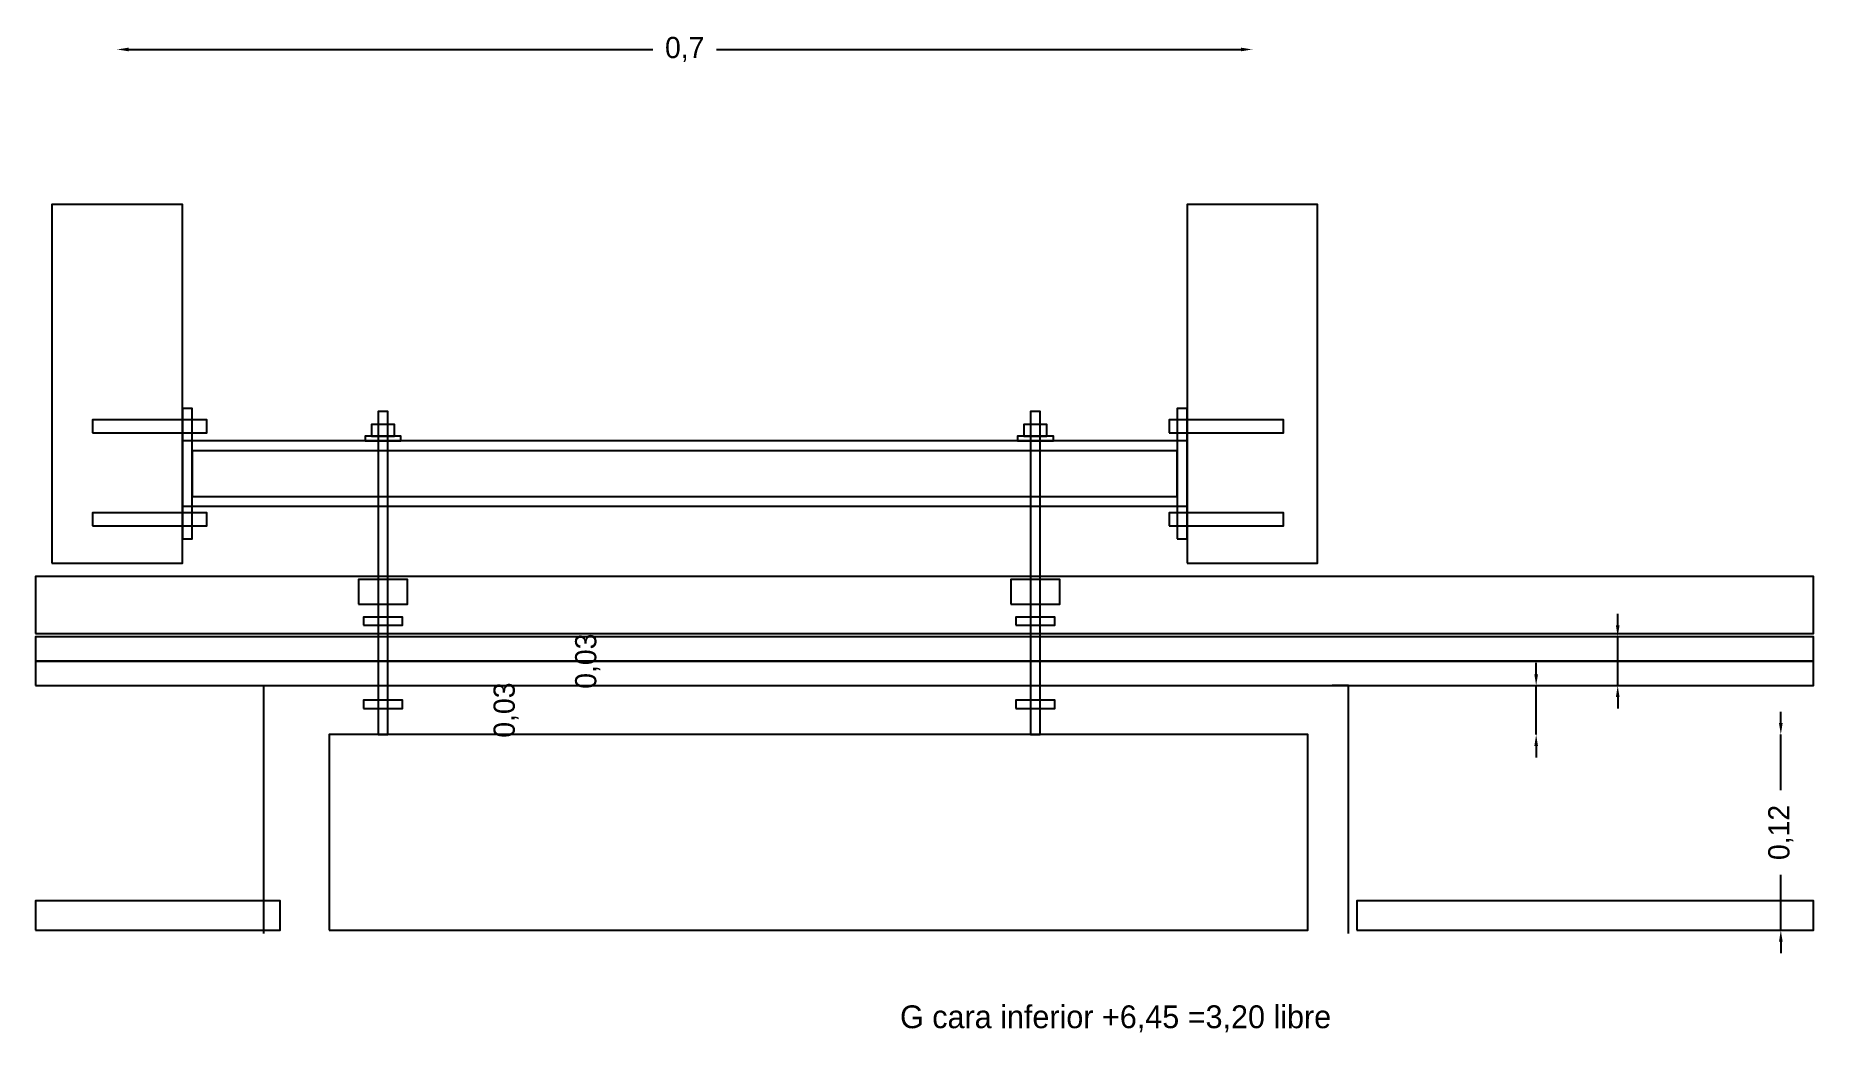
# Model space of a CAD drawing. Header units: metres. Extents: x 0.1 to 11.2, y 0.1 to 1.6.
# Drawn here: x 10.07 to 11.16, y 0.087 to 0.699 of the extents above.
import ezdxf

# ---------------------------------------------------------------- set-up
doc = ezdxf.new("R2010")
doc.units = ezdxf.units.M
for name, color, linetype in [('COTAS', 4, 'Continuous'), ('G_MEDIDO', 8, 'Continuous'), ('P_PROPUESTO', 5, 'Continuous'), ('TEXTOS', 7, 'Continuous')]:
    doc.layers.add(name, color=color, linetype=linetype)
doc.dimstyles.get("Standard").update_dxf_attribs({"dimtxt": 2.5, "dimasz": 2.5, "dimexe": 1.25, "dimexo": 0.625, "dimtad": 1, "dimcen": 2.5, "dimazin": 3, "dimtfac": 1, "dimtmove": 0, "dimatfit": 3})

# ---------------------------------------------------------------- blocks, each defined once
blk = doc.blocks.new('_CLOSEDFILLED')
at = {"color": 0, "linetype": 'BYBLOCK'}
blk.add_solid([(-1, 0.16), (0, 0), (-1, -0.16)], dxfattribs=at)
blk = doc.blocks.new('*D5')
for p, q in [((10.12, 0.69), (10.12, 0.69)), ((10.127, 0.69), (10.4485, 0.69)), ((10.4875, 0.69), (10.809, 0.69)), ((10.816, 0.69), (10.816, 0.69))]:
    blk.add_line(p, q)
at = {"layer": 'Defpoints'}
for p in [(10.12, 0.69), (10.12, 0.69), (10.816, 0.69)]:
    blk.add_point(p, dxfattribs=at)
at = {"layer": 'COTAS', "xscale": 0.007, "yscale": 0.007, "rotation": 180}
blk.add_blockref('_CLOSEDFILLED', (10.12, 0.69), dxfattribs=at)
at = {"layer": 'COTAS', "xscale": 0.007, "yscale": 0.007}
blk.add_blockref('_CLOSEDFILLED', (10.816, 0.69), dxfattribs=at)
at = {"layer": 'COTAS', "insert": (10.468, 0.69), "char_height": 0.013, "attachment_point": 5}
blk.add_mtext('0,7', dxfattribs=at)
blk = doc.blocks.new('*D6')
for p, q in [((11.14, 0.277), (11.14, 0.284)), ((11.14, 0.27), (11.14, 0.27)), ((11.14, 0.236), (11.14, 0.27)), ((11.14, 0.15), (11.14, 0.184)), ((11.14, 0.15), (11.14, 0.15)), ((11.14, 0.143), (11.14, 0.136))]:
    blk.add_line(p, q)
at = {"layer": 'Defpoints'}
for p in [(11.14, 0.27), (11.14, 0.15), (11.14, 0.15)]:
    blk.add_point(p, dxfattribs=at)
at = {"layer": 'COTAS', "xscale": 0.007, "yscale": 0.007}
for p, rotation in [((11.14, 0.27), 270), ((11.14, 0.15), 90)]:
    blk.add_blockref('_CLOSEDFILLED', p, dxfattribs=dict(at, rotation=rotation))
at = {"layer": 'COTAS', "insert": (11.14, 0.21), "char_height": 0.013, "attachment_point": 5, "rotation": 90}
blk.add_mtext('0,12', dxfattribs=at)
blk = doc.blocks.new('*D7')
for p, q in [((10.99, 0.307), (10.99, 0.314)), ((10.99, 0.3), (10.99, 0.3)), ((10.99, 0.27), (10.99, 0.3)), ((10.99, 0.27), (10.99, 0.27)), ((10.99, 0.263), (10.99, 0.256))]:
    blk.add_line(p, q)
at = {"layer": 'Defpoints'}
for p in [(10.99, 0.3), (10.99, 0.27), (10.99, 0.27)]:
    blk.add_point(p, dxfattribs=at)
at = {"layer": 'COTAS', "xscale": 0.007, "yscale": 0.007}
for p, rotation in [((10.99, 0.3), 270), ((10.99, 0.27), 90)]:
    blk.add_blockref('_CLOSEDFILLED', p, dxfattribs=dict(at, rotation=rotation))
at = {"layer": 'COTAS', "insert": (10.3585, 0.285), "char_height": 0.013, "attachment_point": 5, "rotation": 90}
blk.add_mtext('0,03', dxfattribs=at)
blk = doc.blocks.new('*D8')
for p, q in [((11.04, 0.337), (11.04, 0.344)), ((11.04, 0.33), (11.04, 0.33)), ((11.04, 0.3), (11.04, 0.33)), ((11.04, 0.3), (11.04, 0.3)), ((11.04, 0.293), (11.04, 0.286))]:
    blk.add_line(p, q)
at = {"layer": 'Defpoints'}
for p in [(11.04, 0.33), (11.04, 0.3), (11.04, 0.3)]:
    blk.add_point(p, dxfattribs=at)
at = {"layer": 'COTAS', "xscale": 0.007, "yscale": 0.007}
for p, rotation in [((11.04, 0.33), 270), ((11.04, 0.3), 90)]:
    blk.add_blockref('_CLOSEDFILLED', p, dxfattribs=dict(at, rotation=rotation))
at = {"layer": 'COTAS', "insert": (10.4085, 0.315), "char_height": 0.013, "attachment_point": 5, "rotation": 90}
blk.add_mtext('0,03', dxfattribs=at)

msp = doc.modelspace()

# ---------------------------------------------------------------- linework, layer by layer
at = {"layer": 'G_MEDIDO'}
for points in [[(10.08, 0.375), (10.16, 0.375), (10.16, 0.595), (10.08, 0.595)], [(10.776, 0.375), (10.856, 0.375), (10.856, 0.595), (10.776, 0.595)], [(10.25, 0.15), (10.85, 0.15), (10.85, 0.27), (10.25, 0.27)], [(10.07, 0.15), (10.22, 0.15), (10.22, 0.168), (10.07, 0.168)], [(10.88, 0.15), (11.16, 0.15), (11.16, 0.168), (10.88, 0.168)]]:
    msp.add_lwpolyline(points, close=True, dxfattribs=at)
at = {"layer": 'P_PROPUESTO'}
for p, q in [((10.21, 0.148), (10.21, 0.3)), ((10.21, 0.3), (10.22, 0.3)), ((10.875, 0.3), (10.865, 0.3)), ((10.875, 0.148), (10.875, 0.3))]:
    msp.add_line(p, q, dxfattribs=at)
for points in [[(10.16, 0.39), (10.166, 0.39), (10.166, 0.47), (10.16, 0.47)], [(10.77, 0.39), (10.776, 0.39), (10.776, 0.47), (10.77, 0.47)], [(10.105, 0.455), (10.175, 0.455), (10.175, 0.463), (10.105, 0.463)], [(10.276, 0.453), (10.29, 0.453), (10.29, 0.46), (10.276, 0.46)], [(10.28, 0.27), (10.286, 0.27), (10.286, 0.468), (10.28, 0.468)], [(10.676, 0.453), (10.69, 0.453), (10.69, 0.46), (10.676, 0.46)], [(10.68, 0.27), (10.686, 0.27), (10.686, 0.468), (10.68, 0.468)], [(10.765, 0.455), (10.835, 0.455), (10.835, 0.463), (10.765, 0.463)], [(10.16, 0.41), (10.776, 0.41), (10.776, 0.45), (10.16, 0.45)], [(10.272, 0.45), (10.294, 0.45), (10.294, 0.453), (10.272, 0.453)], [(10.672, 0.45), (10.694, 0.45), (10.694, 0.453), (10.672, 0.453)], [(10.166, 0.416), (10.77, 0.416), (10.77, 0.444), (10.166, 0.444)], [(10.105, 0.398), (10.175, 0.398), (10.175, 0.406), (10.105, 0.406)], [(10.765, 0.398), (10.835, 0.398), (10.835, 0.406), (10.765, 0.406)], [(10.07, 0.332), (11.16, 0.332), (11.16, 0.367), (10.07, 0.367)], [(10.268, 0.35), (10.298, 0.35), (10.298, 0.365), (10.268, 0.365)], [(10.668, 0.35), (10.698, 0.35), (10.698, 0.365), (10.668, 0.365)], [(10.271, 0.337), (10.295, 0.337), (10.295, 0.342), (10.271, 0.342)], [(10.671, 0.337), (10.695, 0.337), (10.695, 0.342), (10.671, 0.342)], [(10.07, 0.315), (11.16, 0.315), (11.16, 0.33), (10.07, 0.33)], [(10.07, 0.3), (11.16, 0.3), (11.16, 0.315), (10.07, 0.315)], [(10.271, 0.286), (10.295, 0.286), (10.295, 0.291), (10.271, 0.291)], [(10.671, 0.286), (10.695, 0.286), (10.695, 0.291), (10.671, 0.291)]]:
    msp.add_lwpolyline(points, close=True, dxfattribs=at)

# ---------------------------------------------------------------- texts
at = {"layer": 'TEXTOS'}
msp.add_text('G cara inferior +6,45 =3,20 libre', height=0.014, dxfattribs=at).set_placement((10.6, 0.09))

# ---------------------------------------------------------------- dimensions: what is measured, and where the dimension line sits
at = {"layer": 'COTAS'}
dim = msp.add_linear_dim(base=(10.12, 0.69), p1=(10.12, 0.69), p2=(10.816, 0.69), dimstyle='Standard', override={"dimtxt": 0.013, "dimasz": 0.007}, dxfattribs=at)
dim.commit()
dim.dimension.update_dxf_attribs({"geometry": '*D5', "text_midpoint": (10.468, 0.69)})
for base, p1, p2, picture, middle in [((11.04, 0.3), (11.04, 0.3), (11.04, 0.33), '*D8', (10.4085, 0.315)), ((10.99, 0.27), (10.99, 0.27), (10.99, 0.3), '*D7', (10.3585, 0.285)), ((11.14, 0.15), (11.14, 0.15), (11.14, 0.27), '*D6', (11.14, 0.21))]:
    dim = msp.add_linear_dim(base=base, p1=p1, p2=p2, angle=90, dimstyle='Standard', override={"dimtxt": 0.013, "dimasz": 0.007}, dxfattribs=at)
    dim.commit()
    dim.dimension.update_dxf_attribs({"geometry": picture, "text_midpoint": middle})

doc.saveas('drawing.dxf')
